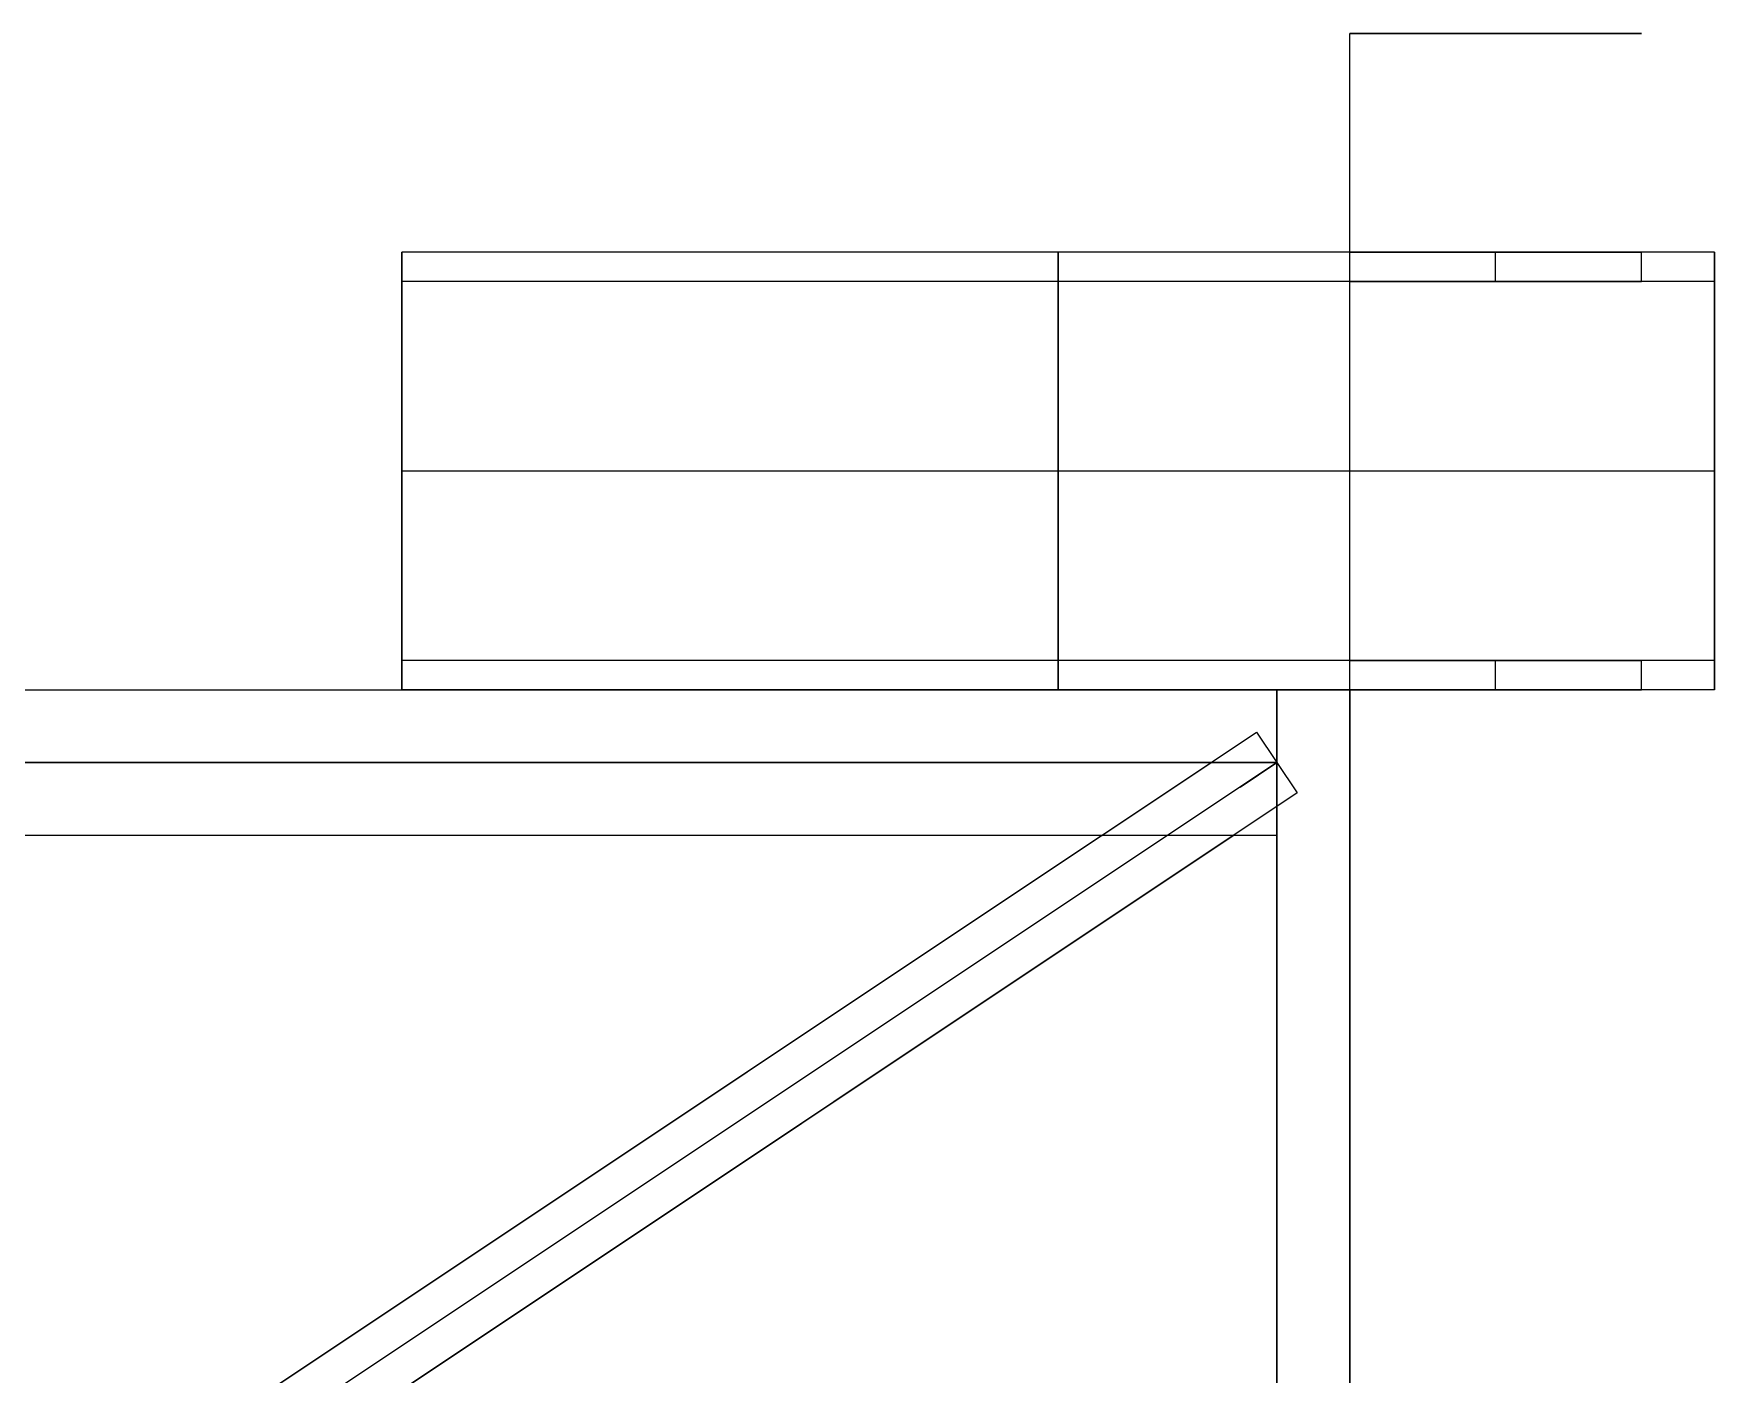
# Model space of a CAD drawing. Header units: millimetres. Extents: x 420 to 781, y -50 to 250.
# Drawn here: x 664.8 to 780, y 158 to 250 of the extents above; entities that cross this region are included whole.
import ezdxf

# ---------------------------------------------------------------- set-up
doc = ezdxf.new("R2010")
doc.units = ezdxf.units.MM
doc.header["$MEASUREMENT"] = 0
doc.layers.add('Default', color=178, linetype='Continuous', true_color=0x000000)

msp = doc.modelspace()

# ---------------------------------------------------------------- linework, layer by layer
at = {"layer": 'Default'}
for p, q in [((755, -50, -25), (755, 250, -25)), ((755, 250, -25), (755.01, 250, -24.65)), ((755.01, 250, -25.35), (755, 250, -25)), ((755.01, 250, -24.65), (755.02, 250, -24.31)), ((755.02, 250, -25.69), (755.01, 250, -25.35)), ((755.02, 250, -24.31), (755.05, 250, -23.96)), ((755.05, 250, -26.04), (755.02, 250, -25.69)), ((755.05, 250, -23.96), (755.1, 250, -23.62)), ((755.1, 250, -26.38), (755.05, 250, -26.04)), ((755.1, 250, -23.62), (755.15, 250, -23.27)), ((755.15, 250, -26.73), (755.1, 250, -26.38)), ((755.15, 250, -23.27), (755.22, 250, -22.93)), ((755.22, 250, -27.07), (755.15, 250, -26.73)), ((755.22, 250, -22.93), (755.29, 250, -22.59)), ((755.29, 250, -27.41), (755.22, 250, -27.07)), ((755.29, 250, -22.59), (755.38, 250, -22.26)), ((755.38, 250, -27.74), (755.29, 250, -27.41)), ((755.38, 250, -22.26), (755.48, 250, -21.93)), ((755.48, 250, -28.07), (755.38, 250, -27.74)), ((755.48, 250, -21.93), (755.6, 250, -21.6)), ((755.6, 250, -28.4), (755.48, 250, -28.07)), ((755.6, 250, -21.6), (755.72, 250, -21.27)), ((755.72, 250, -28.73), (755.6, 250, -28.4)), ((755.72, 250, -21.27), (755.86, 250, -20.95)), ((755.86, 250, -29.05), (755.72, 250, -28.73)), ((755.86, 250, -20.95), (756, 250, -20.64)), ((756, 250, -29.36), (755.86, 250, -29.05)), ((756, 250, -20.64), (756.16, 250, -20.33)), ((756.16, 250, -29.67), (756, 250, -29.36)), ((756.16, 250, -20.33), (756.33, 250, -20.03)), ((756.33, 250, -29.97), (756.16, 250, -29.67)), ((756.33, 250, -20.03), (756.5, 250, -19.73)), ((756.5, 250, -30.27), (756.33, 250, -29.97)), ((756.5, 250, -19.73), (756.69, 250, -19.44)), ((756.69, 250, -30.56), (756.5, 250, -30.27)), ((756.69, 250, -19.44), (756.89, 250, -19.15)), ((756.89, 250, -30.85), (756.69, 250, -30.56)), ((756.89, 250, -19.15), (757.1, 250, -18.87)), ((757.1, 250, -31.13), (756.89, 250, -30.85)), ((757.1, 250, -18.87), (757.31, 250, -18.6)), ((757.31, 250, -31.4), (757.1, 250, -31.13)), ((757.31, 250, -18.6), (757.54, 250, -18.34)), ((757.54, 250, -31.66), (757.31, 250, -31.4)), ((757.54, 250, -18.34), (757.78, 250, -18.08)), ((757.78, 250, -31.92), (757.54, 250, -31.66)), ((757.78, 250, -18.08), (758.02, 250, -17.84)), ((758.02, 250, -32.16), (757.78, 250, -31.92)), ((758.02, 250, -17.84), (758.27, 250, -17.6)), ((758.27, 250, -32.4), (758.02, 250, -32.16)), ((758.27, 250, -17.6), (758.54, 250, -17.37)), ((758.54, 250, -32.63), (758.27, 250, -32.4)), ((758.54, 250, -17.37), (758.8, 250, -17.15)), ((758.8, 250, -32.85), (758.54, 250, -32.63)), ((758.8, 250, -17.15), (759.08, 250, -16.94)), ((759.08, 250, -33.06), (758.8, 250, -32.85)), ((759.08, 250, -16.94), (759.36, 250, -16.74)), ((759.36, 250, -33.26), (759.08, 250, -33.06)), ((759.36, 250, -16.74), (759.65, 250, -16.55)), ((759.65, 250, -33.45), (759.36, 250, -33.26)), ((759.65, 250, -16.55), (759.95, 250, -16.37)), ((759.95, 250, -33.63), (759.65, 250, -33.45)), ((759.95, 250, -16.37), (760.25, 250, -16.2)), ((760.25, 250, -33.8), (759.95, 250, -33.63)), ((760.25, 250, -16.2), (760.56, 250, -16.04)), ((760.56, 250, -33.96), (760.25, 250, -33.8)), ((760.56, 250, -16.04), (760.87, 250, -15.89)), ((760.87, 250, -34.11), (760.56, 250, -33.96)), ((760.87, 250, -15.89), (761.19, 250, -15.75)), ((761.19, 250, -34.25), (760.87, 250, -34.11)), ((761.19, 250, -15.75), (761.52, 250, -15.63)), ((761.52, 250, -34.37), (761.19, 250, -34.25)), ((761.52, 250, -15.63), (761.84, 250, -15.51)), ((761.84, 250, -34.49), (761.52, 250, -34.37)), ((761.84, 250, -15.51), (762.18, 250, -15.41)), ((762.18, 250, -34.59), (761.84, 250, -34.49)), ((762.18, 250, -15.41), (762.51, 250, -15.32)), ((762.51, 250, -34.68), (762.18, 250, -34.59)), ((762.51, 250, -15.32), (762.85, 250, -15.23)), ((762.85, 250, -34.77), (762.51, 250, -34.68)), ((762.85, 250, -15.23), (763.19, 250, -15.17)), ((763.19, 250, -34.83), (762.85, 250, -34.77)), ((763.19, 250, -15.17), (763.53, 250, -15.11)), ((763.53, 250, -34.89), (763.19, 250, -34.83)), ((763.53, 250, -15.11), (763.87, 250, -15.06)), ((763.87, 250, -34.94), (763.53, 250, -34.89)), ((763.87, 250, -15.06), (764.22, 250, -15.03)), ((764.22, 250, -34.97), (763.87, 250, -34.94)), ((764.22, 250, -15.03), (764.57, 250, -15.01)), ((764.57, 250, -34.99), (764.22, 250, -34.97)), ((764.57, 250, -15.01), (764.91, 250, -15)), ((764.91, 250, -35), (764.57, 250, -34.99)), ((764.91, 250, -15), (765.26, 250, -15)), ((765.26, 250, -35), (764.91, 250, -35)), ((765.26, 250, -15), (765.61, 250, -15.02)), ((765.61, 250, -34.98), (765.26, 250, -35)), ((765.61, 250, -15.02), (765.95, 250, -15.05)), ((765.95, 250, -34.95), (765.61, 250, -34.98)), ((765.95, 250, -15.05), (766.3, 250, -15.08)), ((766.3, 250, -34.92), (765.95, 250, -34.95)), ((766.3, 250, -15.08), (766.64, 250, -15.14)), ((766.64, 250, -34.86), (766.3, 250, -34.92)), ((766.64, 250, -15.14), (766.98, 250, -15.2)), ((766.98, 250, -34.8), (766.64, 250, -34.86)), ((766.98, 250, -15.2), (767.32, 250, -15.27)), ((767.32, 250, -34.73), (766.98, 250, -34.8)), ((767.32, 250, -15.27), (767.66, 250, -15.36)), ((767.66, 250, -34.64), (767.32, 250, -34.73)), ((767.66, 250, -15.36), (767.99, 250, -15.46)), ((767.99, 250, -34.54), (767.66, 250, -34.64)), ((767.99, 250, -15.46), (768.32, 250, -15.57)), ((768.32, 250, -34.43), (767.99, 250, -34.54)), ((768.32, 250, -15.57), (768.65, 250, -15.69)), ((768.65, 250, -34.31), (768.32, 250, -34.43)), ((768.65, 250, -15.69), (768.97, 250, -15.82)), ((768.97, 250, -34.18), (768.65, 250, -34.31)), ((768.97, 250, -15.82), (769.28, 250, -15.96)), ((769.28, 250, -34.04), (768.97, 250, -34.18)), ((769.28, 250, -15.96), (769.59, 250, -16.12)), ((769.59, 250, -33.88), (769.28, 250, -34.04)), ((769.59, 250, -16.12), (769.9, 250, -16.28)), ((769.9, 250, -33.72), (769.59, 250, -33.88)), ((769.9, 250, -16.28), (770.2, 250, -16.46)), ((770.2, 250, -33.54), (769.9, 250, -33.72)), ((770.2, 250, -16.46), (770.49, 250, -16.64)), ((770.49, 250, -33.36), (770.2, 250, -33.54)), ((770.49, 250, -16.64), (770.78, 250, -16.84)), ((770.78, 250, -33.16), (770.49, 250, -33.36)), ((770.78, 250, -16.84), (771.06, 250, -17.04)), ((771.06, 250, -32.96), (770.78, 250, -33.16)), ((771.06, 250, -17.04), (771.33, 250, -17.26)), ((771.33, 250, -32.74), (771.06, 250, -32.96)), ((771.33, 250, -17.26), (771.6, 250, -17.48)), ((771.6, 250, -32.52), (771.33, 250, -32.74)), ((771.6, 250, -17.48), (771.85, 250, -17.72)), ((771.85, 250, -32.28), (771.6, 250, -32.52)), ((771.85, 250, -17.72), (772.1, 250, -17.96)), ((772.1, 250, -32.04), (771.85, 250, -32.28)), ((772.1, 250, -17.96), (772.34, 250, -18.21)), ((772.34, 250, -31.79), (772.1, 250, -32.04)), ((772.34, 250, -18.21), (772.57, 250, -18.47)), ((772.57, 250, -31.53), (772.34, 250, -31.79)), ((772.57, 250, -18.47), (772.8, 250, -18.74)), ((772.8, 250, -31.26), (772.57, 250, -31.53)), ((772.8, 250, -18.74), (773.01, 250, -19.01)), ((773.01, 250, -30.99), (772.8, 250, -31.26)), ((773.01, 250, -19.01), (773.21, 250, -19.29)), ((773.21, 250, -30.71), (773.01, 250, -30.99)), ((773.21, 250, -19.29), (773.4, 250, -19.58)), ((773.4, 250, -30.42), (773.21, 250, -30.71)), ((773.4, 250, -19.58), (773.59, 250, -19.88)), ((773.59, 250, -30.12), (773.4, 250, -30.42)), ((773.59, 250, -19.88), (773.76, 250, -20.18)), ((773.76, 250, -29.82), (773.59, 250, -30.12)), ((773.76, 250, -20.18), (773.92, 250, -20.48)), ((773.92, 250, -29.52), (773.76, 250, -29.82)), ((773.92, 250, -20.48), (774.07, 250, -20.8)), ((774.07, 250, -29.2), (773.92, 250, -29.52)), ((774.07, 250, -20.8), (774.21, 250, -21.11)), ((774.21, 250, -28.89), (774.07, 250, -29.2)), ((774.21, 250, -21.11), (774.34, 250, -21.44)), ((774.34, 250, -28.56), (774.21, 250, -28.89)), ((774.34, 250, -21.44), (774.46, 250, -21.76)), ((774.46, 250, -28.24), (774.34, 250, -28.56)), ((774.46, 250, -21.76), (774.57, 250, -22.09)), ((774.57, 250, -27.91), (774.46, 250, -28.24)), ((774.57, 250, -22.09), (774.66, 250, -22.43)), ((774.66, 250, -27.57), (774.57, 250, -27.91)), ((774.66, 250, -22.43), (774.75, 250, -22.76)), ((774.75, 250, -27.24), (774.66, 250, -27.57)), ((774.75, 250, -22.76), (774.82, 250, -23.1)), ((774.82, 250, -26.9), (774.75, 250, -27.24)), ((774.82, 250, -23.1), (774.88, 250, -23.44)), ((774.88, 250, -26.56), (774.82, 250, -26.9)), ((774.88, 250, -23.44), (774.93, 250, -23.79)), ((774.93, 250, -26.21), (774.88, 250, -26.56)), ((774.93, 250, -23.79), (774.96, 250, -24.13)), ((774.96, 250, -25.87), (774.93, 250, -26.21)), ((774.96, 250, -24.13), (774.99, 250, -24.48)), ((774.99, 250, -25.52), (774.96, 250, -25.87)), ((774.99, 250, -24.48), (775, 250, -24.83)), ((775, 250, -25.17), (774.99, 250, -25.52)), ((775, 250, -24.83), (775, 250, -25.17)), ((780, 235, -40), (690, 235, -40)), ((690, 205, -40), (690, 235, -40)), ((780, 235, -10), (690, 235, -10)), ((690, 235, -40), (690, 235, -10)), ((690, 235, -10), (690, 205, -10)), ((755, 235, -25), (690, 235, -25)), ((690, 233, -25), (690, 235, -25)), ((735, 205, -40), (735, 235, -40)), ((735, 235, -40), (735, 235, -10)), ((735, 235, -10), (735, 205, -10)), ((755, 235, -25), (755.01, 235, -24.65)), ((755.01, 235, -25.35), (755, 235, -25)), ((755, 233, -25), (755, 235, -25)), ((755.01, 235, -24.65), (755.02, 235, -24.31)), ((755.02, 235, -25.69), (755.01, 235, -25.35)), ((755.02, 235, -24.31), (755.05, 235, -23.96)), ((755.05, 235, -26.04), (755.02, 235, -25.69)), ((755.05, 235, -23.96), (755.1, 235, -23.62)), ((755.1, 235, -26.38), (755.05, 235, -26.04)), ((755.1, 235, -23.62), (755.15, 235, -23.27)), ((755.15, 235, -26.73), (755.1, 235, -26.38)), ((755.15, 235, -23.27), (755.22, 235, -22.93)), ((755.22, 235, -27.07), (755.15, 235, -26.73)), ((755.22, 235, -22.93), (755.29, 235, -22.59)), ((755.29, 235, -27.41), (755.22, 235, -27.07)), ((755.29, 235, -22.59), (755.38, 235, -22.26)), ((755.38, 235, -27.74), (755.29, 235, -27.41)), ((755.38, 235, -22.26), (755.48, 235, -21.93)), ((755.48, 235, -28.07), (755.38, 235, -27.74)), ((755.48, 235, -21.93), (755.6, 235, -21.6)), ((755.6, 235, -28.4), (755.48, 235, -28.07)), ((755.6, 235, -21.6), (755.72, 235, -21.27)), ((755.72, 235, -28.73), (755.6, 235, -28.4)), ((755.72, 235, -21.27), (755.86, 235, -20.95)), ((755.86, 235, -29.05), (755.72, 235, -28.73)), ((755.86, 235, -20.95), (756, 235, -20.64)), ((756, 235, -29.36), (755.86, 235, -29.05)), ((756, 235, -20.64), (756.16, 235, -20.33)), ((756.16, 235, -29.67), (756, 235, -29.36)), ((756.16, 235, -20.33), (756.33, 235, -20.03)), ((756.33, 235, -29.97), (756.16, 235, -29.67)), ((756.33, 235, -20.03), (756.5, 235, -19.73)), ((756.5, 235, -30.27), (756.33, 235, -29.97)), ((756.5, 235, -19.73), (756.69, 235, -19.44)), ((756.69, 235, -30.56), (756.5, 235, -30.27)), ((756.69, 235, -19.44), (756.89, 235, -19.15)), ((756.89, 235, -30.85), (756.69, 235, -30.56)), ((756.89, 235, -19.15), (757.1, 235, -18.87)), ((757.1, 235, -31.13), (756.89, 235, -30.85)), ((757.1, 235, -18.87), (757.31, 235, -18.6)), ((757.31, 235, -31.4), (757.1, 235, -31.13)), ((757.31, 235, -18.6), (757.54, 235, -18.34)), ((757.54, 235, -31.66), (757.31, 235, -31.4)), ((757.54, 235, -18.34), (757.78, 235, -18.08)), ((757.78, 235, -31.92), (757.54, 235, -31.66)), ((757.78, 235, -18.08), (758.02, 235, -17.84)), ((758.02, 235, -32.16), (757.78, 235, -31.92)), ((758.02, 235, -17.84), (758.27, 235, -17.6)), ((758.27, 235, -32.4), (758.02, 235, -32.16)), ((758.27, 235, -17.6), (758.54, 235, -17.37)), ((758.54, 235, -32.63), (758.27, 235, -32.4)), ((758.54, 235, -17.37), (758.8, 235, -17.15)), ((758.8, 235, -32.85), (758.54, 235, -32.63)), ((758.8, 235, -17.15), (759.08, 235, -16.94)), ((759.08, 235, -33.06), (758.8, 235, -32.85)), ((759.08, 235, -16.94), (759.36, 235, -16.74)), ((759.36, 235, -33.26), (759.08, 235, -33.06)), ((759.36, 235, -16.74), (759.65, 235, -16.55)), ((759.65, 235, -33.45), (759.36, 235, -33.26)), ((759.65, 235, -16.55), (759.95, 235, -16.37)), ((759.95, 235, -33.63), (759.65, 235, -33.45)), ((759.95, 235, -16.37), (760.25, 235, -16.2)), ((760.25, 235, -33.8), (759.95, 235, -33.63)), ((760.25, 235, -16.2), (760.56, 235, -16.04)), ((760.56, 235, -33.96), (760.25, 235, -33.8)), ((760.56, 235, -16.04), (760.87, 235, -15.89)), ((760.87, 235, -34.11), (760.56, 235, -33.96)), ((760.87, 235, -15.89), (761.19, 235, -15.75)), ((761.19, 235, -34.25), (760.87, 235, -34.11)), ((761.19, 235, -15.75), (761.52, 235, -15.63)), ((761.52, 235, -34.37), (761.19, 235, -34.25)), ((761.52, 235, -15.63), (761.84, 235, -15.51)), ((761.84, 235, -34.49), (761.52, 235, -34.37)), ((761.84, 235, -15.51), (762.18, 235, -15.41)), ((762.18, 235, -34.59), (761.84, 235, -34.49)), ((762.18, 235, -15.41), (762.51, 235, -15.32)), ((762.51, 235, -34.68), (762.18, 235, -34.59)), ((762.51, 235, -15.32), (762.85, 235, -15.23)), ((762.85, 235, -34.77), (762.51, 235, -34.68)), ((762.85, 235, -15.23), (763.19, 235, -15.17)), ((763.19, 235, -34.83), (762.85, 235, -34.77)), ((763.19, 235, -15.17), (763.53, 235, -15.11)), ((763.53, 235, -34.89), (763.19, 235, -34.83)), ((763.53, 235, -15.11), (763.87, 235, -15.06)), ((763.87, 235, -34.94), (763.53, 235, -34.89)), ((763.87, 235, -15.06), (764.22, 235, -15.03)), ((764.22, 235, -34.97), (763.87, 235, -34.94)), ((764.22, 235, -15.03), (764.57, 235, -15.01)), ((764.57, 235, -34.99), (764.22, 235, -34.97)), ((764.57, 235, -15.01), (764.91, 235, -15)), ((764.91, 235, -35), (764.57, 235, -34.99)), ((764.91, 235, -15), (765.26, 235, -15)), ((765.26, 235, -35), (764.91, 235, -35)), ((765, 233, -35), (765, 235, -35)), ((765, 233, -15), (765, 235, -15)), ((765.26, 235, -15), (765.61, 235, -15.02)), ((765.61, 235, -34.98), (765.26, 235, -35)), ((765.61, 235, -15.02), (765.95, 235, -15.05)), ((765.95, 235, -34.95), (765.61, 235, -34.98)), ((765.95, 235, -15.05), (766.3, 235, -15.08)), ((766.3, 235, -34.92), (765.95, 235, -34.95)), ((766.3, 235, -15.08), (766.64, 235, -15.14)), ((766.64, 235, -34.86), (766.3, 235, -34.92)), ((766.64, 235, -15.14), (766.98, 235, -15.2)), ((766.98, 235, -34.8), (766.64, 235, -34.86)), ((766.98, 235, -15.2), (767.32, 235, -15.27)), ((767.32, 235, -34.73), (766.98, 235, -34.8)), ((767.32, 235, -15.27), (767.66, 235, -15.36)), ((767.66, 235, -34.64), (767.32, 235, -34.73)), ((767.66, 235, -15.36), (767.99, 235, -15.46)), ((767.99, 235, -34.54), (767.66, 235, -34.64)), ((767.99, 235, -15.46), (768.32, 235, -15.57)), ((768.32, 235, -34.43), (767.99, 235, -34.54)), ((768.32, 235, -15.57), (768.65, 235, -15.69)), ((768.65, 235, -34.31), (768.32, 235, -34.43)), ((768.65, 235, -15.69), (768.97, 235, -15.82)), ((768.97, 235, -34.18), (768.65, 235, -34.31)), ((768.97, 235, -15.82), (769.28, 235, -15.96)), ((769.28, 235, -34.04), (768.97, 235, -34.18)), ((769.28, 235, -15.96), (769.59, 235, -16.12)), ((769.59, 235, -33.88), (769.28, 235, -34.04)), ((769.59, 235, -16.12), (769.9, 235, -16.28)), ((769.9, 235, -33.72), (769.59, 235, -33.88)), ((769.9, 235, -16.28), (770.2, 235, -16.46)), ((770.2, 235, -33.54), (769.9, 235, -33.72)), ((770.2, 235, -16.46), (770.49, 235, -16.64)), ((770.49, 235, -33.36), (770.2, 235, -33.54)), ((770.49, 235, -16.64), (770.78, 235, -16.84)), ((770.78, 235, -33.16), (770.49, 235, -33.36)), ((770.78, 235, -16.84), (771.06, 235, -17.04)), ((771.06, 235, -32.96), (770.78, 235, -33.16)), ((771.06, 235, -17.04), (771.33, 235, -17.26)), ((771.33, 235, -32.74), (771.06, 235, -32.96)), ((771.33, 235, -17.26), (771.6, 235, -17.48)), ((771.6, 235, -32.52), (771.33, 235, -32.74)), ((771.6, 235, -17.48), (771.85, 235, -17.72)), ((771.85, 235, -32.28), (771.6, 235, -32.52)), ((771.85, 235, -17.72), (772.1, 235, -17.96)), ((772.1, 235, -32.04), (771.85, 235, -32.28)), ((772.1, 235, -17.96), (772.34, 235, -18.21)), ((772.34, 235, -31.79), (772.1, 235, -32.04)), ((772.34, 235, -18.21), (772.57, 235, -18.47)), ((772.57, 235, -31.53), (772.34, 235, -31.79)), ((772.57, 235, -18.47), (772.8, 235, -18.74)), ((772.8, 235, -31.26), (772.57, 235, -31.53)), ((772.8, 235, -18.74), (773.01, 235, -19.01)), ((773.01, 235, -30.99), (772.8, 235, -31.26)), ((773.01, 235, -19.01), (773.21, 235, -19.29)), ((773.21, 235, -30.71), (773.01, 235, -30.99)), ((773.21, 235, -19.29), (773.4, 235, -19.58)), ((773.4, 235, -30.42), (773.21, 235, -30.71)), ((773.4, 235, -19.58), (773.59, 235, -19.88)), ((773.59, 235, -30.12), (773.4, 235, -30.42)), ((773.59, 235, -19.88), (773.76, 235, -20.18)), ((773.76, 235, -29.82), (773.59, 235, -30.12)), ((773.76, 235, -20.18), (773.92, 235, -20.48)), ((773.92, 235, -29.52), (773.76, 235, -29.82)), ((773.92, 235, -20.48), (774.07, 235, -20.8)), ((774.07, 235, -29.2), (773.92, 235, -29.52)), ((774.07, 235, -20.8), (774.21, 235, -21.11)), ((774.21, 235, -28.89), (774.07, 235, -29.2)), ((774.21, 235, -21.11), (774.34, 235, -21.44)), ((774.34, 235, -28.56), (774.21, 235, -28.89)), ((774.34, 235, -21.44), (774.46, 235, -21.76)), ((774.46, 235, -28.24), (774.34, 235, -28.56)), ((774.46, 235, -21.76), (774.57, 235, -22.09)), ((774.57, 235, -27.91), (774.46, 235, -28.24)), ((774.57, 235, -22.09), (774.66, 235, -22.43)), ((774.66, 235, -27.57), (774.57, 235, -27.91)), ((774.66, 235, -22.43), (774.75, 235, -22.76)), ((774.75, 235, -27.24), (774.66, 235, -27.57)), ((774.75, 235, -22.76), (774.82, 235, -23.1)), ((774.82, 235, -26.9), (774.75, 235, -27.24)), ((774.82, 235, -23.1), (774.88, 235, -23.44)), ((774.88, 235, -26.56), (774.82, 235, -26.9)), ((774.88, 235, -23.44), (774.93, 235, -23.79)), ((774.93, 235, -26.21), (774.88, 235, -26.56)), ((774.93, 235, -23.79), (774.96, 235, -24.13)), ((774.96, 235, -25.87), (774.93, 235, -26.21)), ((774.96, 235, -24.13), (774.99, 235, -24.48)), ((774.99, 235, -25.52), (774.96, 235, -25.87)), ((774.99, 235, -24.48), (775, 235, -24.83)), ((775, 235, -25.17), (774.99, 235, -25.52)), ((775, 235, -24.83), (775, 235, -25.17)), ((780, 235, -25), (775, 235, -25)), ((775, 233, -25), (775, 235, -25)), ((780, 205, -40), (780, 235, -40)), ((780, 235, -40), (780, 235, -10)), ((780, 235, -10), (780, 205, -10)), ((780, 233, -25), (780, 235, -25)), ((780, 233, -12), (690, 233, -12)), ((780, 233, -38), (690, 233, -38)), ((690, 233, -12), (690, 207, -12)), ((690, 207, -38), (690, 233, -38)), ((690, 233, -38), (690, 233, -12)), ((755, 233, -25), (690, 233, -25)), ((735, 233, -12), (735, 207, -12)), ((735, 207, -38), (735, 233, -38)), ((735, 233, -38), (735, 233, -12)), ((755, 233, -25), (755.01, 233, -24.65)), ((755.01, 233, -25.35), (755, 233, -25)), ((755.01, 233, -24.65), (755.02, 233, -24.31)), ((755.02, 233, -25.69), (755.01, 233, -25.35)), ((755.02, 233, -24.31), (755.05, 233, -23.96)), ((755.05, 233, -26.04), (755.02, 233, -25.69)), ((755.05, 233, -23.96), (755.1, 233, -23.62)), ((755.1, 233, -26.38), (755.05, 233, -26.04)), ((755.1, 233, -23.62), (755.15, 233, -23.27)), ((755.15, 233, -26.73), (755.1, 233, -26.38)), ((755.15, 233, -23.27), (755.22, 233, -22.93)), ((755.22, 233, -27.07), (755.15, 233, -26.73)), ((755.22, 233, -22.93), (755.29, 233, -22.59)), ((755.29, 233, -27.41), (755.22, 233, -27.07)), ((755.29, 233, -22.59), (755.38, 233, -22.26)), ((755.38, 233, -27.74), (755.29, 233, -27.41)), ((755.38, 233, -22.26), (755.48, 233, -21.93)), ((755.48, 233, -28.07), (755.38, 233, -27.74)), ((755.48, 233, -21.93), (755.6, 233, -21.6)), ((755.6, 233, -28.4), (755.48, 233, -28.07)), ((755.6, 233, -21.6), (755.72, 233, -21.27)), ((755.72, 233, -28.73), (755.6, 233, -28.4)), ((755.72, 233, -21.27), (755.86, 233, -20.95)), ((755.86, 233, -29.05), (755.72, 233, -28.73)), ((755.86, 233, -20.95), (756, 233, -20.64)), ((756, 233, -29.36), (755.86, 233, -29.05)), ((756, 233, -20.64), (756.16, 233, -20.33)), ((756.16, 233, -29.67), (756, 233, -29.36)), ((756.16, 233, -20.33), (756.33, 233, -20.03)), ((756.33, 233, -29.97), (756.16, 233, -29.67)), ((756.33, 233, -20.03), (756.5, 233, -19.73)), ((756.5, 233, -30.27), (756.33, 233, -29.97)), ((756.5, 233, -19.73), (756.69, 233, -19.44)), ((756.69, 233, -30.56), (756.5, 233, -30.27)), ((756.69, 233, -19.44), (756.89, 233, -19.15)), ((756.89, 233, -30.85), (756.69, 233, -30.56)), ((756.89, 233, -19.15), (757.1, 233, -18.87)), ((757.1, 233, -31.13), (756.89, 233, -30.85)), ((757.1, 233, -18.87), (757.31, 233, -18.6)), ((757.31, 233, -31.4), (757.1, 233, -31.13)), ((757.31, 233, -18.6), (757.54, 233, -18.34)), ((757.54, 233, -31.66), (757.31, 233, -31.4)), ((757.54, 233, -18.34), (757.78, 233, -18.08)), ((757.78, 233, -31.92), (757.54, 233, -31.66)), ((757.78, 233, -18.08), (758.02, 233, -17.84)), ((758.02, 233, -32.16), (757.78, 233, -31.92)), ((758.02, 233, -17.84), (758.27, 233, -17.6)), ((758.27, 233, -32.4), (758.02, 233, -32.16)), ((758.27, 233, -17.6), (758.54, 233, -17.37)), ((758.54, 233, -32.63), (758.27, 233, -32.4)), ((758.54, 233, -17.37), (758.8, 233, -17.15)), ((758.8, 233, -32.85), (758.54, 233, -32.63)), ((758.8, 233, -17.15), (759.08, 233, -16.94)), ((759.08, 233, -33.06), (758.8, 233, -32.85)), ((759.08, 233, -16.94), (759.36, 233, -16.74)), ((759.36, 233, -33.26), (759.08, 233, -33.06)), ((759.36, 233, -16.74), (759.65, 233, -16.55)), ((759.65, 233, -33.45), (759.36, 233, -33.26)), ((759.65, 233, -16.55), (759.95, 233, -16.37)), ((759.95, 233, -33.63), (759.65, 233, -33.45)), ((759.95, 233, -16.37), (760.25, 233, -16.2)), ((760.25, 233, -33.8), (759.95, 233, -33.63)), ((760.25, 233, -16.2), (760.56, 233, -16.04)), ((760.56, 233, -33.96), (760.25, 233, -33.8)), ((760.56, 233, -16.04), (760.87, 233, -15.89)), ((760.87, 233, -34.11), (760.56, 233, -33.96)), ((760.87, 233, -15.89), (761.19, 233, -15.75)), ((761.19, 233, -34.25), (760.87, 233, -34.11)), ((761.19, 233, -15.75), (761.52, 233, -15.63)), ((761.52, 233, -34.37), (761.19, 233, -34.25)), ((761.52, 233, -15.63), (761.84, 233, -15.51)), ((761.84, 233, -34.49), (761.52, 233, -34.37)), ((761.84, 233, -15.51), (762.18, 233, -15.41)), ((762.18, 233, -34.59), (761.84, 233, -34.49)), ((762.18, 233, -15.41), (762.51, 233, -15.32)), ((762.51, 233, -34.68), (762.18, 233, -34.59)), ((762.51, 233, -15.32), (762.85, 233, -15.23)), ((762.85, 233, -34.77), (762.51, 233, -34.68)), ((762.85, 233, -15.23), (763.19, 233, -15.17)), ((763.19, 233, -34.83), (762.85, 233, -34.77)), ((763.19, 233, -15.17), (763.53, 233, -15.11)), ((763.53, 233, -34.89), (763.19, 233, -34.83)), ((763.53, 233, -15.11), (763.87, 233, -15.06)), ((763.87, 233, -34.94), (763.53, 233, -34.89)), ((763.87, 233, -15.06), (764.22, 233, -15.03)), ((764.22, 233, -34.97), (763.87, 233, -34.94)), ((764.22, 233, -15.03), (764.57, 233, -15.01)), ((764.57, 233, -34.99), (764.22, 233, -34.97)), ((764.57, 233, -15.01), (764.91, 233, -15)), ((764.91, 233, -35), (764.57, 233, -34.99)), ((764.91, 233, -15), (765.26, 233, -15)), ((765.26, 233, -35), (764.91, 233, -35)), ((765.26, 233, -15), (765.61, 233, -15.02)), ((765.61, 233, -34.98), (765.26, 233, -35)), ((765.61, 233, -15.02), (765.95, 233, -15.05)), ((765.95, 233, -34.95), (765.61, 233, -34.98)), ((765.95, 233, -15.05), (766.3, 233, -15.08)), ((766.3, 233, -34.92), (765.95, 233, -34.95)), ((766.3, 233, -15.08), (766.64, 233, -15.14)), ((766.64, 233, -34.86), (766.3, 233, -34.92)), ((766.64, 233, -15.14), (766.98, 233, -15.2)), ((766.98, 233, -34.8), (766.64, 233, -34.86)), ((766.98, 233, -15.2), (767.32, 233, -15.27)), ((767.32, 233, -34.73), (766.98, 233, -34.8)), ((767.32, 233, -15.27), (767.66, 233, -15.36)), ((767.66, 233, -34.64), (767.32, 233, -34.73)), ((767.66, 233, -15.36), (767.99, 233, -15.46)), ((767.99, 233, -34.54), (767.66, 233, -34.64)), ((767.99, 233, -15.46), (768.32, 233, -15.57)), ((768.32, 233, -34.43), (767.99, 233, -34.54)), ((768.32, 233, -15.57), (768.65, 233, -15.69)), ((768.65, 233, -34.31), (768.32, 233, -34.43)), ((768.65, 233, -15.69), (768.97, 233, -15.82)), ((768.97, 233, -34.18), (768.65, 233, -34.31)), ((768.97, 233, -15.82), (769.28, 233, -15.96)), ((769.28, 233, -34.04), (768.97, 233, -34.18)), ((769.28, 233, -15.96), (769.59, 233, -16.12)), ((769.59, 233, -33.88), (769.28, 233, -34.04)), ((769.59, 233, -16.12), (769.9, 233, -16.28)), ((769.9, 233, -33.72), (769.59, 233, -33.88)), ((769.9, 233, -16.28), (770.2, 233, -16.46)), ((770.2, 233, -33.54), (769.9, 233, -33.72)), ((770.2, 233, -16.46), (770.49, 233, -16.64)), ((770.49, 233, -33.36), (770.2, 233, -33.54)), ((770.49, 233, -16.64), (770.78, 233, -16.84)), ((770.78, 233, -33.16), (770.49, 233, -33.36)), ((770.78, 233, -16.84), (771.06, 233, -17.04)), ((771.06, 233, -32.96), (770.78, 233, -33.16)), ((771.06, 233, -17.04), (771.33, 233, -17.26)), ((771.33, 233, -32.74), (771.06, 233, -32.96)), ((771.33, 233, -17.26), (771.6, 233, -17.48)), ((771.6, 233, -32.52), (771.33, 233, -32.74)), ((771.6, 233, -17.48), (771.85, 233, -17.72)), ((771.85, 233, -32.28), (771.6, 233, -32.52)), ((771.85, 233, -17.72), (772.1, 233, -17.96)), ((772.1, 233, -32.04), (771.85, 233, -32.28)), ((772.1, 233, -17.96), (772.34, 233, -18.21)), ((772.34, 233, -31.79), (772.1, 233, -32.04)), ((772.34, 233, -18.21), (772.57, 233, -18.47)), ((772.57, 233, -31.53), (772.34, 233, -31.79)), ((772.57, 233, -18.47), (772.8, 233, -18.74)), ((772.8, 233, -31.26), (772.57, 233, -31.53)), ((772.8, 233, -18.74), (773.01, 233, -19.01)), ((773.01, 233, -30.99), (772.8, 233, -31.26)), ((773.01, 233, -19.01), (773.21, 233, -19.29)), ((773.21, 233, -30.71), (773.01, 233, -30.99)), ((773.21, 233, -19.29), (773.4, 233, -19.58)), ((773.4, 233, -30.42), (773.21, 233, -30.71)), ((773.4, 233, -19.58), (773.59, 233, -19.88)), ((773.59, 233, -30.12), (773.4, 233, -30.42)), ((773.59, 233, -19.88), (773.76, 233, -20.18)), ((773.76, 233, -29.82), (773.59, 233, -30.12)), ((773.76, 233, -20.18), (773.92, 233, -20.48)), ((773.92, 233, -29.52), (773.76, 233, -29.82)), ((773.92, 233, -20.48), (774.07, 233, -20.8)), ((774.07, 233, -29.2), (773.92, 233, -29.52)), ((774.07, 233, -20.8), (774.21, 233, -21.11)), ((774.21, 233, -28.89), (774.07, 233, -29.2)), ((774.21, 233, -21.11), (774.34, 233, -21.44)), ((774.34, 233, -28.56), (774.21, 233, -28.89)), ((774.34, 233, -21.44), (774.46, 233, -21.76)), ((774.46, 233, -28.24), (774.34, 233, -28.56)), ((774.46, 233, -21.76), (774.57, 233, -22.09)), ((774.57, 233, -27.91), (774.46, 233, -28.24)), ((774.57, 233, -22.09), (774.66, 233, -22.43)), ((774.66, 233, -27.57), (774.57, 233, -27.91)), ((774.66, 233, -22.43), (774.75, 233, -22.76)), ((774.75, 233, -27.24), (774.66, 233, -27.57)), ((774.75, 233, -22.76), (774.82, 233, -23.1)), ((774.82, 233, -26.9), (774.75, 233, -27.24)), ((774.82, 233, -23.1), (774.88, 233, -23.44)), ((774.88, 233, -26.56), (774.82, 233, -26.9)), ((774.88, 233, -23.44), (774.93, 233, -23.79)), ((774.93, 233, -26.21), (774.88, 233, -26.56)), ((774.93, 233, -23.79), (774.96, 233, -24.13)), ((774.96, 233, -25.87), (774.93, 233, -26.21)), ((774.96, 233, -24.13), (774.99, 233, -24.48)), ((774.99, 233, -25.52), (774.96, 233, -25.87)), ((774.99, 233, -24.48), (775, 233, -24.83)), ((775, 233, -25.17), (774.99, 233, -25.52)), ((775, 233, -24.83), (775, 233, -25.17)), ((780, 233, -25), (775, 233, -25)), ((780, 233, -12), (780, 207, -12)), ((780, 207, -38), (780, 233, -38)), ((780, 233, -38), (780, 233, -12)), ((780, 220, -40), (690, 220, -40)), ((780, 220, -10), (690, 220, -10)), ((690, 220, -40), (690, 220, -38)), ((690, 220, -12), (690, 220, -10)), ((780, 220, -12), (690, 220, -12)), ((780, 220, -38), (690, 220, -38)), ((780, 220, -40), (780, 220, -38)), ((780, 220, -12), (780, 220, -10)), ((780, 207, -12), (690, 207, -12)), ((780, 207, -38), (690, 207, -38)), ((690, 207, -12), (690, 207, -38)), ((690, 205, -25), (690, 207, -25)), ((755, 207, -25), (690, 207, -25)), ((735, 207, -12), (735, 207, -38)), ((755, 207, -25), (755.01, 207, -25.35)), ((755.01, 207, -24.65), (755, 207, -25)), ((755, 205, -25), (755, 207, -25)), ((755.01, 207, -25.35), (755.02, 207, -25.69)), ((755.02, 207, -24.31), (755.01, 207, -24.65)), ((755.02, 207, -25.69), (755.05, 207, -26.04)), ((755.05, 207, -23.96), (755.02, 207, -24.31)), ((755.05, 207, -26.04), (755.1, 207, -26.38)), ((755.1, 207, -23.62), (755.05, 207, -23.96)), ((755.1, 207, -26.38), (755.15, 207, -26.73)), ((755.15, 207, -23.27), (755.1, 207, -23.62)), ((755.15, 207, -26.73), (755.22, 207, -27.07)), ((755.22, 207, -22.93), (755.15, 207, -23.27)), ((755.22, 207, -27.07), (755.29, 207, -27.41)), ((755.29, 207, -22.59), (755.22, 207, -22.93)), ((755.29, 207, -27.41), (755.38, 207, -27.74)), ((755.38, 207, -22.26), (755.29, 207, -22.59)), ((755.38, 207, -27.74), (755.48, 207, -28.07)), ((755.48, 207, -21.93), (755.38, 207, -22.26)), ((755.48, 207, -28.07), (755.6, 207, -28.4)), ((755.6, 207, -21.6), (755.48, 207, -21.93)), ((755.6, 207, -28.4), (755.72, 207, -28.73)), ((755.72, 207, -21.27), (755.6, 207, -21.6)), ((755.72, 207, -28.73), (755.86, 207, -29.05)), ((755.86, 207, -20.95), (755.72, 207, -21.27)), ((755.86, 207, -29.05), (756, 207, -29.36)), ((756, 207, -20.64), (755.86, 207, -20.95)), ((756, 207, -29.36), (756.16, 207, -29.67)), ((756.16, 207, -20.33), (756, 207, -20.64)), ((756.16, 207, -29.67), (756.33, 207, -29.97)), ((756.33, 207, -20.03), (756.16, 207, -20.33)), ((756.33, 207, -29.97), (756.5, 207, -30.27)), ((756.5, 207, -19.73), (756.33, 207, -20.03)), ((756.5, 207, -30.27), (756.69, 207, -30.56)), ((756.69, 207, -19.44), (756.5, 207, -19.73)), ((756.69, 207, -30.56), (756.89, 207, -30.85)), ((756.89, 207, -19.15), (756.69, 207, -19.44)), ((756.89, 207, -30.85), (757.1, 207, -31.13)), ((757.1, 207, -18.87), (756.89, 207, -19.15)), ((757.1, 207, -31.13), (757.31, 207, -31.4)), ((757.31, 207, -18.6), (757.1, 207, -18.87)), ((757.31, 207, -31.4), (757.54, 207, -31.66)), ((757.54, 207, -18.34), (757.31, 207, -18.6)), ((757.54, 207, -31.66), (757.78, 207, -31.92)), ((757.78, 207, -18.08), (757.54, 207, -18.34)), ((757.78, 207, -31.92), (758.02, 207, -32.16)), ((758.02, 207, -17.84), (757.78, 207, -18.08)), ((758.02, 207, -32.16), (758.27, 207, -32.4)), ((758.27, 207, -17.6), (758.02, 207, -17.84)), ((758.27, 207, -32.4), (758.54, 207, -32.63)), ((758.54, 207, -17.37), (758.27, 207, -17.6)), ((758.54, 207, -32.63), (758.8, 207, -32.85)), ((758.8, 207, -17.15), (758.54, 207, -17.37)), ((758.8, 207, -32.85), (759.08, 207, -33.06)), ((759.08, 207, -16.94), (758.8, 207, -17.15)), ((759.08, 207, -33.06), (759.36, 207, -33.26)), ((759.36, 207, -16.74), (759.08, 207, -16.94)), ((759.36, 207, -33.26), (759.65, 207, -33.45)), ((759.65, 207, -16.55), (759.36, 207, -16.74)), ((759.65, 207, -33.45), (759.95, 207, -33.63)), ((759.95, 207, -16.37), (759.65, 207, -16.55)), ((759.95, 207, -33.63), (760.25, 207, -33.8)), ((760.25, 207, -16.2), (759.95, 207, -16.37)), ((760.25, 207, -33.8), (760.56, 207, -33.96)), ((760.56, 207, -16.04), (760.25, 207, -16.2)), ((760.56, 207, -33.96), (760.87, 207, -34.11)), ((760.87, 207, -15.89), (760.56, 207, -16.04)), ((760.87, 207, -34.11), (761.19, 207, -34.25)), ((761.19, 207, -15.75), (760.87, 207, -15.89)), ((761.19, 207, -34.25), (761.52, 207, -34.37)), ((761.52, 207, -15.63), (761.19, 207, -15.75)), ((761.52, 207, -34.37), (761.84, 207, -34.49)), ((761.84, 207, -15.51), (761.52, 207, -15.63)), ((761.84, 207, -34.49), (762.18, 207, -34.59)), ((762.18, 207, -15.41), (761.84, 207, -15.51)), ((762.18, 207, -34.59), (762.51, 207, -34.68)), ((762.51, 207, -15.32), (762.18, 207, -15.41)), ((762.51, 207, -34.68), (762.85, 207, -34.77)), ((762.85, 207, -15.23), (762.51, 207, -15.32)), ((762.85, 207, -34.77), (763.19, 207, -34.83)), ((763.19, 207, -15.17), (762.85, 207, -15.23)), ((763.19, 207, -34.83), (763.53, 207, -34.89)), ((763.53, 207, -15.11), (763.19, 207, -15.17)), ((763.53, 207, -34.89), (763.87, 207, -34.94)), ((763.87, 207, -15.06), (763.53, 207, -15.11)), ((763.87, 207, -34.94), (764.22, 207, -34.97)), ((764.22, 207, -15.03), (763.87, 207, -15.06)), ((764.22, 207, -34.97), (764.57, 207, -34.99)), ((764.57, 207, -15.01), (764.22, 207, -15.03)), ((764.57, 207, -34.99), (764.91, 207, -35)), ((764.91, 207, -15), (764.57, 207, -15.01)), ((764.91, 207, -35), (765.26, 207, -35)), ((765.26, 207, -15), (764.91, 207, -15)), ((765, 205, -35), (765, 207, -35)), ((765, 205, -15), (765, 207, -15)), ((765.26, 207, -35), (765.61, 207, -34.98)), ((765.61, 207, -15.02), (765.26, 207, -15)), ((765.61, 207, -34.98), (765.95, 207, -34.95)), ((765.95, 207, -15.05), (765.61, 207, -15.02)), ((765.95, 207, -34.95), (766.3, 207, -34.92)), ((766.3, 207, -15.08), (765.95, 207, -15.05)), ((766.3, 207, -34.92), (766.64, 207, -34.86)), ((766.64, 207, -15.14), (766.3, 207, -15.08)), ((766.64, 207, -34.86), (766.98, 207, -34.8)), ((766.98, 207, -15.2), (766.64, 207, -15.14)), ((766.98, 207, -34.8), (767.32, 207, -34.73)), ((767.32, 207, -15.27), (766.98, 207, -15.2)), ((767.32, 207, -34.73), (767.66, 207, -34.64)), ((767.66, 207, -15.36), (767.32, 207, -15.27)), ((767.66, 207, -34.64), (767.99, 207, -34.54)), ((767.99, 207, -15.46), (767.66, 207, -15.36)), ((767.99, 207, -34.54), (768.32, 207, -34.43)), ((768.32, 207, -15.57), (767.99, 207, -15.46)), ((768.32, 207, -34.43), (768.65, 207, -34.31)), ((768.65, 207, -15.69), (768.32, 207, -15.57)), ((768.65, 207, -34.31), (768.97, 207, -34.18)), ((768.97, 207, -15.82), (768.65, 207, -15.69)), ((768.97, 207, -34.18), (769.28, 207, -34.04)), ((769.28, 207, -15.96), (768.97, 207, -15.82)), ((769.28, 207, -34.04), (769.59, 207, -33.88)), ((769.59, 207, -16.12), (769.28, 207, -15.96)), ((769.59, 207, -33.88), (769.9, 207, -33.72)), ((769.9, 207, -16.28), (769.59, 207, -16.12)), ((769.9, 207, -33.72), (770.2, 207, -33.54)), ((770.2, 207, -16.46), (769.9, 207, -16.28)), ((770.2, 207, -33.54), (770.49, 207, -33.36)), ((770.49, 207, -16.64), (770.2, 207, -16.46)), ((770.49, 207, -33.36), (770.78, 207, -33.16)), ((770.78, 207, -16.84), (770.49, 207, -16.64)), ((770.78, 207, -33.16), (771.06, 207, -32.96)), ((771.06, 207, -17.04), (770.78, 207, -16.84)), ((771.06, 207, -32.96), (771.33, 207, -32.74)), ((771.33, 207, -17.26), (771.06, 207, -17.04)), ((771.33, 207, -32.74), (771.6, 207, -32.52)), ((771.6, 207, -17.48), (771.33, 207, -17.26)), ((771.6, 207, -32.52), (771.85, 207, -32.28)), ((771.85, 207, -17.72), (771.6, 207, -17.48)), ((771.85, 207, -32.28), (772.1, 207, -32.04)), ((772.1, 207, -17.96), (771.85, 207, -17.72)), ((772.1, 207, -32.04), (772.34, 207, -31.79)), ((772.34, 207, -18.21), (772.1, 207, -17.96)), ((772.34, 207, -31.79), (772.57, 207, -31.53)), ((772.57, 207, -18.47), (772.34, 207, -18.21)), ((772.57, 207, -31.53), (772.8, 207, -31.26)), ((772.8, 207, -18.74), (772.57, 207, -18.47)), ((772.8, 207, -31.26), (773.01, 207, -30.99)), ((773.01, 207, -19.01), (772.8, 207, -18.74)), ((773.01, 207, -30.99), (773.21, 207, -30.71)), ((773.21, 207, -19.29), (773.01, 207, -19.01)), ((773.21, 207, -30.71), (773.4, 207, -30.42)), ((773.4, 207, -19.58), (773.21, 207, -19.29)), ((773.4, 207, -30.42), (773.59, 207, -30.12)), ((773.59, 207, -19.88), (773.4, 207, -19.58)), ((773.59, 207, -30.12), (773.76, 207, -29.82)), ((773.76, 207, -20.18), (773.59, 207, -19.88)), ((773.76, 207, -29.82), (773.92, 207, -29.52)), ((773.92, 207, -20.48), (773.76, 207, -20.18)), ((773.92, 207, -29.52), (774.07, 207, -29.2)), ((774.07, 207, -20.8), (773.92, 207, -20.48)), ((774.07, 207, -29.2), (774.21, 207, -28.89)), ((774.21, 207, -21.11), (774.07, 207, -20.8)), ((774.21, 207, -28.89), (774.34, 207, -28.56)), ((774.34, 207, -21.44), (774.21, 207, -21.11)), ((774.34, 207, -28.56), (774.46, 207, -28.24)), ((774.46, 207, -21.76), (774.34, 207, -21.44)), ((774.46, 207, -28.24), (774.57, 207, -27.91)), ((774.57, 207, -22.09), (774.46, 207, -21.76)), ((774.57, 207, -27.91), (774.66, 207, -27.57)), ((774.66, 207, -22.43), (774.57, 207, -22.09)), ((774.66, 207, -27.57), (774.75, 207, -27.24)), ((774.75, 207, -22.76), (774.66, 207, -22.43)), ((774.75, 207, -27.24), (774.82, 207, -26.9)), ((774.82, 207, -23.1), (774.75, 207, -22.76)), ((774.82, 207, -26.9), (774.88, 207, -26.56)), ((774.88, 207, -23.44), (774.82, 207, -23.1)), ((774.88, 207, -26.56), (774.93, 207, -26.21)), ((774.93, 207, -23.79), (774.88, 207, -23.44)), ((774.93, 207, -26.21), (774.96, 207, -25.87)), ((774.96, 207, -24.13), (774.93, 207, -23.79)), ((774.96, 207, -25.87), (774.99, 207, -25.52)), ((774.99, 207, -24.48), (774.96, 207, -24.13)), ((774.99, 207, -25.52), (775, 207, -25.17)), ((775, 207, -24.83), (774.99, 207, -24.48)), ((775, 207, -25.17), (775, 207, -24.83)), ((780, 207, -25), (775, 207, -25)), ((775, 205, -25), (775, 207, -25)), ((780, 207, -12), (780, 207, -38)), ((780, 205, -25), (780, 207, -25)), ((450, 205, 30), (750, 205, 30)), ((450, 205, 30), (750, 205, 30)), ((450, 205, -80), (750, 205, -80)), ((780, 205, -40), (690, 205, -40)), ((780, 205, -10), (690, 205, -10)), ((690, 205, -10), (690, 205, -40)), ((755, 205, -25), (690, 205, -25)), ((735, 205, -10), (735, 205, -40)), ((750, 205, 30), (750, 200, 30)), ((750, 205, 30), (750, 205, -80)), ((750, 205, 30), (750, 200, 30)), ((750, 205, -80), (750, 200, -80)), ((750, 205, 30), (755, 205, 30)), ((750, 205, -80), (755, 205, -80)), ((750, 205, 30), (750, 205, -80)), ((750, -5, 30), (750, 205, 30)), ((750, -5, -80), (750, 205, -80)), ((755, 205, -25), (755.01, 205, -25.35)), ((755.01, 205, -24.65), (755, 205, -25)), ((755, 205, 30), (755, 205, -80)), ((755, 205, 30), (755, -5, 30)), ((755, 205, -80), (755, -5, -80)), ((755.01, 205, -25.35), (755.02, 205, -25.69)), ((755.02, 205, -24.31), (755.01, 205, -24.65)), ((755.02, 205, -25.69), (755.05, 205, -26.04)), ((755.05, 205, -23.96), (755.02, 205, -24.31)), ((755.05, 205, -26.04), (755.1, 205, -26.38)), ((755.1, 205, -23.62), (755.05, 205, -23.96)), ((755.1, 205, -26.38), (755.15, 205, -26.73)), ((755.15, 205, -23.27), (755.1, 205, -23.62)), ((755.15, 205, -26.73), (755.22, 205, -27.07)), ((755.22, 205, -22.93), (755.15, 205, -23.27)), ((755.22, 205, -27.07), (755.29, 205, -27.41)), ((755.29, 205, -22.59), (755.22, 205, -22.93)), ((755.29, 205, -27.41), (755.38, 205, -27.74)), ((755.38, 205, -22.26), (755.29, 205, -22.59)), ((755.38, 205, -27.74), (755.48, 205, -28.07)), ((755.48, 205, -21.93), (755.38, 205, -22.26)), ((755.48, 205, -28.07), (755.6, 205, -28.4)), ((755.6, 205, -21.6), (755.48, 205, -21.93)), ((755.6, 205, -28.4), (755.72, 205, -28.73)), ((755.72, 205, -21.27), (755.6, 205, -21.6)), ((755.72, 205, -28.73), (755.86, 205, -29.05)), ((755.86, 205, -20.95), (755.72, 205, -21.27)), ((755.86, 205, -29.05), (756, 205, -29.36)), ((756, 205, -20.64), (755.86, 205, -20.95)), ((756, 205, -29.36), (756.16, 205, -29.67)), ((756.16, 205, -20.33), (756, 205, -20.64)), ((756.16, 205, -29.67), (756.33, 205, -29.97)), ((756.33, 205, -20.03), (756.16, 205, -20.33)), ((756.33, 205, -29.97), (756.5, 205, -30.27)), ((756.5, 205, -19.73), (756.33, 205, -20.03)), ((756.5, 205, -30.27), (756.69, 205, -30.56)), ((756.69, 205, -19.44), (756.5, 205, -19.73)), ((756.69, 205, -30.56), (756.89, 205, -30.85)), ((756.89, 205, -19.15), (756.69, 205, -19.44)), ((756.89, 205, -30.85), (757.1, 205, -31.13)), ((757.1, 205, -18.87), (756.89, 205, -19.15)), ((757.1, 205, -31.13), (757.31, 205, -31.4)), ((757.31, 205, -18.6), (757.1, 205, -18.87)), ((757.31, 205, -31.4), (757.54, 205, -31.66)), ((757.54, 205, -18.34), (757.31, 205, -18.6)), ((757.54, 205, -31.66), (757.78, 205, -31.92)), ((757.78, 205, -18.08), (757.54, 205, -18.34)), ((757.78, 205, -31.92), (758.02, 205, -32.16)), ((758.02, 205, -17.84), (757.78, 205, -18.08)), ((758.02, 205, -32.16), (758.27, 205, -32.4)), ((758.27, 205, -17.6), (758.02, 205, -17.84)), ((758.27, 205, -32.4), (758.54, 205, -32.63)), ((758.54, 205, -17.37), (758.27, 205, -17.6)), ((758.54, 205, -32.63), (758.8, 205, -32.85)), ((758.8, 205, -17.15), (758.54, 205, -17.37)), ((758.8, 205, -32.85), (759.08, 205, -33.06)), ((759.08, 205, -16.94), (758.8, 205, -17.15)), ((759.08, 205, -33.06), (759.36, 205, -33.26)), ((759.36, 205, -16.74), (759.08, 205, -16.94)), ((759.36, 205, -33.26), (759.65, 205, -33.45)), ((759.65, 205, -16.55), (759.36, 205, -16.74)), ((759.65, 205, -33.45), (759.95, 205, -33.63)), ((759.95, 205, -16.37), (759.65, 205, -16.55)), ((759.95, 205, -33.63), (760.25, 205, -33.8)), ((760.25, 205, -16.2), (759.95, 205, -16.37)), ((760.25, 205, -33.8), (760.56, 205, -33.96)), ((760.56, 205, -16.04), (760.25, 205, -16.2)), ((760.56, 205, -33.96), (760.87, 205, -34.11)), ((760.87, 205, -15.89), (760.56, 205, -16.04)), ((760.87, 205, -34.11), (761.19, 205, -34.25)), ((761.19, 205, -15.75), (760.87, 205, -15.89)), ((761.19, 205, -34.25), (761.52, 205, -34.37)), ((761.52, 205, -15.63), (761.19, 205, -15.75)), ((761.52, 205, -34.37), (761.84, 205, -34.49)), ((761.84, 205, -15.51), (761.52, 205, -15.63)), ((761.84, 205, -34.49), (762.18, 205, -34.59)), ((762.18, 205, -15.41), (761.84, 205, -15.51)), ((762.18, 205, -34.59), (762.51, 205, -34.68)), ((762.51, 205, -15.32), (762.18, 205, -15.41)), ((762.51, 205, -34.68), (762.85, 205, -34.77)), ((762.85, 205, -15.23), (762.51, 205, -15.32)), ((762.85, 205, -34.77), (763.19, 205, -34.83)), ((763.19, 205, -15.17), (762.85, 205, -15.23)), ((763.19, 205, -34.83), (763.53, 205, -34.89)), ((763.53, 205, -15.11), (763.19, 205, -15.17)), ((763.53, 205, -34.89), (763.87, 205, -34.94)), ((763.87, 205, -15.06), (763.53, 205, -15.11)), ((763.87, 205, -34.94), (764.22, 205, -34.97)), ((764.22, 205, -15.03), (763.87, 205, -15.06)), ((764.22, 205, -34.97), (764.57, 205, -34.99)), ((764.57, 205, -15.01), (764.22, 205, -15.03)), ((764.57, 205, -34.99), (764.91, 205, -35)), ((764.91, 205, -15), (764.57, 205, -15.01)), ((764.91, 205, -35), (765.26, 205, -35)), ((765.26, 205, -15), (764.91, 205, -15)), ((765.26, 205, -35), (765.61, 205, -34.98)), ((765.61, 205, -15.02), (765.26, 205, -15)), ((765.61, 205, -34.98), (765.95, 205, -34.95)), ((765.95, 205, -15.05), (765.61, 205, -15.02)), ((765.95, 205, -34.95), (766.3, 205, -34.92)), ((766.3, 205, -15.08), (765.95, 205, -15.05)), ((766.3, 205, -34.92), (766.64, 205, -34.86)), ((766.64, 205, -15.14), (766.3, 205, -15.08)), ((766.64, 205, -34.86), (766.98, 205, -34.8)), ((766.98, 205, -15.2), (766.64, 205, -15.14)), ((766.98, 205, -34.8), (767.32, 205, -34.73)), ((767.32, 205, -15.27), (766.98, 205, -15.2)), ((767.32, 205, -34.73), (767.66, 205, -34.64)), ((767.66, 205, -15.36), (767.32, 205, -15.27)), ((767.66, 205, -34.64), (767.99, 205, -34.54)), ((767.99, 205, -15.46), (767.66, 205, -15.36)), ((767.99, 205, -34.54), (768.32, 205, -34.43)), ((768.32, 205, -15.57), (767.99, 205, -15.46)), ((768.32, 205, -34.43), (768.65, 205, -34.31)), ((768.65, 205, -15.69), (768.32, 205, -15.57)), ((768.65, 205, -34.31), (768.97, 205, -34.18)), ((768.97, 205, -15.82), (768.65, 205, -15.69)), ((768.97, 205, -34.18), (769.28, 205, -34.04)), ((769.28, 205, -15.96), (768.97, 205, -15.82)), ((769.28, 205, -34.04), (769.59, 205, -33.88)), ((769.59, 205, -16.12), (769.28, 205, -15.96)), ((769.59, 205, -33.88), (769.9, 205, -33.72)), ((769.9, 205, -16.28), (769.59, 205, -16.12)), ((769.9, 205, -33.72), (770.2, 205, -33.54)), ((770.2, 205, -16.46), (769.9, 205, -16.28)), ((770.2, 205, -33.54), (770.49, 205, -33.36)), ((770.49, 205, -16.64), (770.2, 205, -16.46)), ((770.49, 205, -33.36), (770.78, 205, -33.16)), ((770.78, 205, -16.84), (770.49, 205, -16.64)), ((770.78, 205, -33.16), (771.06, 205, -32.96)), ((771.06, 205, -17.04), (770.78, 205, -16.84)), ((771.06, 205, -32.96), (771.33, 205, -32.74)), ((771.33, 205, -17.26), (771.06, 205, -17.04)), ((771.33, 205, -32.74), (771.6, 205, -32.52)), ((771.6, 205, -17.48), (771.33, 205, -17.26)), ((771.6, 205, -32.52), (771.85, 205, -32.28)), ((771.85, 205, -17.72), (771.6, 205, -17.48)), ((771.85, 205, -32.28), (772.1, 205, -32.04)), ((772.1, 205, -17.96), (771.85, 205, -17.72)), ((772.1, 205, -32.04), (772.34, 205, -31.79)), ((772.34, 205, -18.21), (772.1, 205, -17.96)), ((772.34, 205, -31.79), (772.57, 205, -31.53)), ((772.57, 205, -18.47), (772.34, 205, -18.21)), ((772.57, 205, -31.53), (772.8, 205, -31.26)), ((772.8, 205, -18.74), (772.57, 205, -18.47)), ((772.8, 205, -31.26), (773.01, 205, -30.99)), ((773.01, 205, -19.01), (772.8, 205, -18.74)), ((773.01, 205, -30.99), (773.21, 205, -30.71)), ((773.21, 205, -19.29), (773.01, 205, -19.01)), ((773.21, 205, -30.71), (773.4, 205, -30.42)), ((773.4, 205, -19.58), (773.21, 205, -19.29)), ((773.4, 205, -30.42), (773.59, 205, -30.12)), ((773.59, 205, -19.88), (773.4, 205, -19.58)), ((773.59, 205, -30.12), (773.76, 205, -29.82)), ((773.76, 205, -20.18), (773.59, 205, -19.88)), ((773.76, 205, -29.82), (773.92, 205, -29.52)), ((773.92, 205, -20.48), (773.76, 205, -20.18)), ((773.92, 205, -29.52), (774.07, 205, -29.2)), ((774.07, 205, -20.8), (773.92, 205, -20.48)), ((774.07, 205, -29.2), (774.21, 205, -28.89)), ((774.21, 205, -21.11), (774.07, 205, -20.8)), ((774.21, 205, -28.89), (774.34, 205, -28.56)), ((774.34, 205, -21.44), (774.21, 205, -21.11)), ((774.34, 205, -28.56), (774.46, 205, -28.24)), ((774.46, 205, -21.76), (774.34, 205, -21.44)), ((774.46, 205, -28.24), (774.57, 205, -27.91)), ((774.57, 205, -22.09), (774.46, 205, -21.76)), ((774.57, 205, -27.91), (774.66, 205, -27.57)), ((774.66, 205, -22.43), (774.57, 205, -22.09)), ((774.66, 205, -27.57), (774.75, 205, -27.24)), ((774.75, 205, -22.76), (774.66, 205, -22.43)), ((774.75, 205, -27.24), (774.82, 205, -26.9)), ((774.82, 205, -23.1), (774.75, 205, -22.76)), ((774.82, 205, -26.9), (774.88, 205, -26.56)), ((774.88, 205, -23.44), (774.82, 205, -23.1)), ((774.88, 205, -26.56), (774.93, 205, -26.21)), ((774.93, 205, -23.79), (774.88, 205, -23.44)), ((774.93, 205, -26.21), (774.96, 205, -25.87)), ((774.96, 205, -24.13), (774.93, 205, -23.79)), ((774.96, 205, -25.87), (774.99, 205, -25.52)), ((774.99, 205, -24.48), (774.96, 205, -24.13)), ((774.99, 205, -25.52), (775, 205, -25.17)), ((775, 205, -24.83), (774.99, 205, -24.48)), ((775, 205, -25.17), (775, 205, -24.83)), ((780, 205, -25), (775, 205, -25)), ((780, 205, -10), (780, 205, -40)), ((448.61, 2.08, 92), (748.61, 202.08, 92)), ((448.61, 2.08), (748.61, 202.08)), ((448.61, 2.08, -80), (748.61, 202.08, -80)), ((748.61, 202.08, 92), (751.39, 197.92, 92)), ((748.61, 202.08), (751.39, 197.92)), ((748.61, 202.08, -80), (751.39, 197.92, -80)), ((748.61, 202.08), (748.61, 202.08, -80)), ((750, 200, 88), (450, 200, 88)), ((750, 200, 92), (450, 200, 92)), ((450, 200, 90), (750, 200, 90)), ((450, 200, 176), (750, 200, 176)), ((450, 200, 92), (750, 200, 92)), ((750, 200), (450, 200)), ((750, 200, 30), (450, 200, 30)), ((750, 200, 30), (450, 200, 30)), ((750, 200, -80), (450, 200, -80)), ((750, 200), (450, 200)), ((750, 200, 4), (450, 200, 4)), ((450, 200, 2), (750, 200, 2)), ((750, 200, 92), (450, 0, 92)), ((737.99, 195, 92), (745.49, 200, 92)), ((745.49, 200, 92), (750, 200, 92)), ((747.48, 198.32), (750, 200)), ((750, 0, 88), (750, 200, 88)), ((750, 0, 92), (750, 200, 92)), ((750, 200, 92), (750, 200, 88)), ((750, 200, 90), (750, 0, 90)), ((750, 200, 176), (750, 200, 92)), ((750, 200, 176), (750, 195, 176)), ((750, 200, 92), (750, 195, 92)), ((750, 0), (750, 200)), ((750, 200, 30), (750, 200, -80)), ((750, 0), (750, 200)), ((750, 0, 4), (750, 200, 4)), ((750, 200, 4), (750, 200)), ((750, 200, 2), (750, 0, 2)), ((750, 200, 92), (750, 197, 92)), ((751.39, 197.92, 92), (451.39, -2.08, 92)), ((751.39, 197.92), (451.39, -2.08)), ((751.39, 197.92, -80), (451.39, -2.08, -80)), ((751.39, 197.92), (751.39, 197.92, -80)), ((750, 197, 92), (747.01, 195, 92)), ((750, 195, 176), (450, 195, 176)), ((750, 195, 92), (450, 195, 92)), ((737.99, 195, 92), (452.99, 5, 92)), ((737.99, 195, 172), (452.99, 5, 172)), ((737.99, 195, 132), (452.99, 5, 132)), ((742.5, 195, 172), (457.5, 5, 172)), ((462.01, 5, 92), (747.01, 195, 92)), ((462.01, 5, 172), (747.01, 195, 172)), ((462.01, 5, 132), (747.01, 195, 132)), ((737.99, 195, 172), (737.99, 195, 92)), ((747.01, 195, 172), (737.99, 195, 172)), ((747.01, 195, 92), (747.01, 195, 172)), ((750, 195, 176), (750, 195, 92))]:
    msp.add_line(p, q, dxfattribs=at)

doc.saveas('drawing.dxf')
